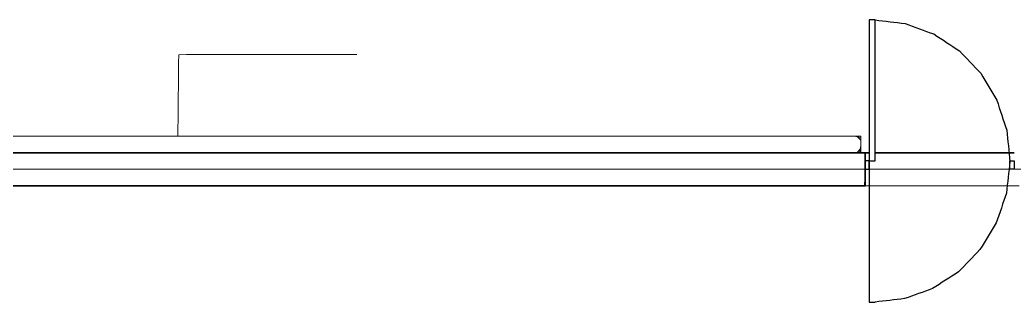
# Model space of a CAD drawing. Header units: metres. Extents: x -15 to 373, y -62 to 319.
# Drawn here: x 94.2 to 154.2, y 127.5 to 144.5 of the extents above; entities that cross this region are included whole.
import ezdxf

# ---------------------------------------------------------------- set-up
doc = ezdxf.new("R2010")
doc.units = ezdxf.units.M
for name, color, linetype in [('A-ANNO', 7, 'Continuous'), ('A-DOOR', 7, 'Continuous'), ('A-MAT', 7, 'Continuous'), ('A-SLAB', 7, 'Continuous'), ('A-WALL', 7, 'Continuous')]:
    doc.layers.add(name, color=color, linetype=linetype)

msp = doc.modelspace()

# ---------------------------------------------------------------- linework, layer by layer
at = {"layer": 'A-ANNO', "linetype": 'Continuous', "lineweight": 18, "true_color": 0x000000}
msp.add_line((49.88, 135.461), (238.807, 135.461), dxfattribs=at)
msp.add_lwpolyline([(114.549, 142.372), (114.059, 142.372), (113.57, 142.372), (113.08, 142.372), (112.591, 142.372), (112.101, 142.372), (111.612, 142.372), (111.122, 142.372), (110.633, 142.372), (110.143, 142.372), (109.654, 142.372), (109.164, 142.372), (108.675, 142.372), (108.185, 142.372), (107.696, 142.372), (107.206, 142.372), (106.717, 142.372), (106.227, 142.372), (105.738, 142.372), (105.248, 142.372), (104.759, 142.372), (104.269, 142.372), (103.795, 142.356), (103.79, 141.866), (103.785, 141.377), (103.78, 140.887), (103.775, 140.398), (103.77, 139.908), (103.766, 139.419), (103.761, 138.929), (103.756, 138.44), (103.751, 137.95), (103.746, 137.461)], dxfattribs=at)
at = {"layer": 'A-DOOR', "linetype": 'Continuous', "lineweight": 25, "true_color": 0x000000}
for points in [[(145.492, 144.461), (145.492, 143.961), (145.492, 143.461), (145.492, 142.961), (145.492, 142.461), (145.492, 141.961), (145.492, 141.461), (145.492, 140.961), (145.492, 140.461), (145.492, 139.961), (145.492, 139.461), (145.492, 138.961), (145.492, 138.461), (145.492, 137.961), (145.492, 137.461), (145.492, 136.961), (145.492, 136.461), (145.492, 135.961)], [(145.842, 144.461), (145.798, 144.461), (145.754, 144.461), (145.71, 144.461), (145.667, 144.461), (145.623, 144.461), (145.579, 144.461), (145.535, 144.461), (145.492, 144.461)], [(145.842, 135.961), (145.842, 136.461), (145.842, 136.961), (145.842, 137.461), (145.842, 137.961), (145.842, 138.461), (145.842, 138.961), (145.842, 139.461), (145.842, 139.961), (145.842, 140.461), (145.842, 140.961), (145.842, 141.461), (145.842, 141.961), (145.842, 142.461), (145.842, 142.961), (145.842, 143.461), (145.842, 143.961), (145.842, 144.461)], [(145.842, 144.461), (146.069, 144.434), (146.296, 144.407), (146.524, 144.38), (146.751, 144.353), (146.978, 144.327), (147.206, 144.3), (147.433, 144.273), (147.66, 144.246)], [(147.66, 144.246), (147.876, 144.167), (148.092, 144.088), (148.308, 144.009), (148.524, 143.93), (148.74, 143.851), (148.955, 143.772), (149.171, 143.693), (149.387, 143.614)], [(149.387, 143.614), (149.581, 143.487), (149.774, 143.36), (149.968, 143.232), (150.161, 143.105), (150.355, 142.978), (150.548, 142.851), (150.742, 142.723), (150.935, 142.596)], [(150.935, 142.596), (151.097, 142.427), (151.258, 142.258), (151.419, 142.089), (151.581, 141.92), (151.742, 141.751), (151.904, 141.581), (152.065, 141.412), (152.227, 141.243)], [(152.227, 141.243), (152.348, 141.041), (152.469, 140.838), (152.59, 140.636), (152.711, 140.434), (152.832, 140.231), (152.953, 140.029), (153.075, 139.827), (153.196, 139.624)], [(153.196, 139.624), (153.271, 139.399), (153.345, 139.173), (153.42, 138.948), (153.495, 138.722), (153.57, 138.497), (153.645, 138.271), (153.719, 138.046), (153.794, 137.82)], [(153.794, 137.82), (153.819, 137.583), (153.844, 137.346), (153.868, 137.109), (153.893, 136.871), (153.918, 136.634), (153.942, 136.397), (153.967, 136.16), (153.992, 135.923)], [(145.492, 135.961), (145.46, 135.961), (145.429, 135.961), (145.398, 135.961), (145.367, 135.961), (145.335, 135.961), (145.304, 135.961), (145.273, 135.961), (145.242, 135.961)], [(145.492, 135.961), (145.535, 135.961), (145.579, 135.961), (145.623, 135.961), (145.667, 135.961), (145.71, 135.961), (145.754, 135.961), (145.798, 135.961), (145.842, 135.961)], [(145.492, 135.461), (145.492, 135.523), (145.492, 135.586), (145.492, 135.648), (145.492, 135.711), (145.492, 135.773), (145.492, 135.836), (145.492, 135.898), (145.492, 135.961)], [(145.492, 135.961), (145.492, 135.461), (145.492, 134.961), (145.492, 134.461), (145.492, 133.961), (145.492, 133.461), (145.492, 132.961), (145.492, 132.461), (145.492, 131.961), (145.492, 131.461), (145.492, 130.961), (145.492, 130.461), (145.492, 129.961), (145.492, 129.461), (145.492, 128.961), (145.492, 128.461), (145.492, 127.961), (145.492, 127.461)], [(153.992, 135.923), (153.965, 135.686), (153.938, 135.449), (153.911, 135.212), (153.885, 134.975), (153.858, 134.738), (153.831, 134.501), (153.805, 134.264), (153.778, 134.027)], [(153.992, 135.961), (154.023, 135.961), (154.054, 135.961), (154.085, 135.961), (154.117, 135.961), (154.148, 135.961), (154.179, 135.961), (154.21, 135.961), (154.242, 135.961)], [(153.992, 135.461), (153.992, 135.523), (153.992, 135.586), (153.992, 135.648), (153.992, 135.711), (153.992, 135.773), (153.992, 135.836), (153.992, 135.898), (153.992, 135.961)], [(154.242, 135.961), (154.242, 135.898), (154.242, 135.836), (154.242, 135.773), (154.242, 135.711), (154.242, 135.648), (154.242, 135.586), (154.242, 135.523), (154.242, 135.461)], [(145.242, 135.461), (145.273, 135.461), (145.304, 135.461), (145.335, 135.461), (145.367, 135.461), (145.398, 135.461), (145.429, 135.461), (145.46, 135.461), (145.492, 135.461)], [(154.242, 135.461), (154.21, 135.461), (154.179, 135.461), (154.148, 135.461), (154.117, 135.461), (154.085, 135.461), (154.054, 135.461), (154.023, 135.461), (153.992, 135.461)], [(153.778, 134.027), (153.701, 133.802), (153.624, 133.577), (153.548, 133.352), (153.471, 133.128), (153.394, 132.903), (153.317, 132.678), (153.241, 132.453), (153.164, 132.229)], [(153.164, 132.229), (153.041, 132.027), (152.918, 131.826), (152.795, 131.625), (152.672, 131.424), (152.549, 131.222), (152.427, 131.021), (152.304, 130.82), (152.181, 130.619)], [(152.181, 130.619), (152.018, 130.451), (151.855, 130.283), (151.692, 130.116), (151.529, 129.948), (151.367, 129.781), (151.204, 129.613), (151.041, 129.445), (150.878, 129.278)], [(150.878, 129.278), (150.683, 129.152), (150.489, 129.027), (150.294, 128.902), (150.1, 128.776), (149.905, 128.651), (149.71, 128.525), (149.516, 128.4), (149.321, 128.274)], [(149.321, 128.274), (149.109, 128.198), (148.897, 128.122), (148.685, 128.046), (148.473, 127.97), (148.261, 127.894), (148.049, 127.818), (147.837, 127.743), (147.625, 127.667)], [(145.492, 127.461), (145.535, 127.461), (145.579, 127.461), (145.623, 127.461), (145.667, 127.461), (145.71, 127.461), (145.754, 127.461), (145.798, 127.461), (145.842, 127.461)], [(147.625, 127.667), (147.402, 127.641), (147.179, 127.615), (146.956, 127.589), (146.733, 127.564), (146.51, 127.538), (146.287, 127.512), (146.064, 127.486), (145.842, 127.461)]]:
    msp.add_lwpolyline(points, dxfattribs=at)
at = {"layer": 'A-MAT', "linetype": 'Continuous', "lineweight": 18, "true_color": 0x000000}
for points in [[(93.784, 136.461), (94.283, 136.461), (94.783, 136.461), (95.282, 136.461), (95.782, 136.461), (96.282, 136.461), (96.781, 136.461), (97.281, 136.461), (97.78, 136.461), (98.28, 136.461), (98.78, 136.461), (99.279, 136.461), (99.779, 136.461), (100.278, 136.461), (100.778, 136.461), (101.278, 136.461), (101.777, 136.461), (102.277, 136.461), (102.776, 136.461), (103.276, 136.461), (103.776, 136.461), (104.275, 136.461), (104.775, 136.461), (105.274, 136.461), (105.774, 136.461), (106.274, 136.461), (106.773, 136.461), (107.273, 136.461), (107.772, 136.461), (108.272, 136.461), (108.772, 136.461), (109.271, 136.461), (109.771, 136.461), (110.27, 136.461), (110.77, 136.461), (111.27, 136.461), (111.769, 136.461), (112.269, 136.461), (112.768, 136.461), (113.268, 136.461), (113.768, 136.461), (114.267, 136.461), (114.767, 136.461), (115.266, 136.461), (115.766, 136.461), (116.266, 136.461), (116.765, 136.461), (117.265, 136.461), (117.764, 136.461), (118.264, 136.461), (118.764, 136.461), (119.263, 136.461), (119.763, 136.461), (120.262, 136.461), (120.762, 136.461), (121.261, 136.461), (121.761, 136.461), (122.261, 136.461), (122.76, 136.461), (123.26, 136.461), (123.759, 136.461), (124.259, 136.461), (124.759, 136.461), (125.258, 136.461), (125.758, 136.461), (126.257, 136.461), (126.757, 136.461), (127.257, 136.461), (127.756, 136.461), (128.256, 136.461), (128.755, 136.461), (129.255, 136.461), (129.755, 136.461), (130.254, 136.461), (130.754, 136.461), (131.253, 136.461), (131.753, 136.461), (132.253, 136.461), (132.752, 136.461), (133.252, 136.461), (133.751, 136.461), (134.251, 136.461), (134.751, 136.461), (135.25, 136.461), (135.75, 136.461), (136.249, 136.461), (136.749, 136.461), (137.249, 136.461), (137.748, 136.461), (138.248, 136.461), (138.747, 136.461), (139.247, 136.461), (139.747, 136.461), (140.246, 136.461), (140.746, 136.461), (141.245, 136.461), (141.745, 136.461), (142.245, 136.461), (142.744, 136.461), (143.244, 136.461), (143.743, 136.461), (144.243, 136.461), (144.743, 136.461), (144.992, 136.711), (144.992, 137.211), (144.742, 137.461), (144.242, 137.461), (143.743, 137.461), (143.243, 137.461), (142.743, 137.461), (142.244, 137.461), (141.744, 137.461), (141.245, 137.461), (140.745, 137.461), (140.245, 137.461), (139.746, 137.461), (139.246, 137.461), (138.747, 137.461), (138.247, 137.461), (137.747, 137.461), (137.248, 137.461), (136.748, 137.461), (136.249, 137.461), (135.749, 137.461), (135.249, 137.461), (134.75, 137.461), (134.25, 137.461), (133.751, 137.461), (133.251, 137.461), (132.751, 137.461), (132.252, 137.461), (131.752, 137.461), (131.253, 137.461), (130.753, 137.461), (130.253, 137.461), (129.754, 137.461), (129.254, 137.461), (128.755, 137.461), (128.255, 137.461), (127.755, 137.461), (127.256, 137.461), (126.756, 137.461), (126.257, 137.461), (125.757, 137.461), (125.257, 137.461), (124.758, 137.461), (124.258, 137.461), (123.759, 137.461), (123.259, 137.461), (122.759, 137.461), (122.26, 137.461), (121.76, 137.461), (121.261, 137.461), (120.761, 137.461), (120.261, 137.461), (119.762, 137.461), (119.262, 137.461), (118.763, 137.461), (118.263, 137.461), (117.764, 137.461), (117.264, 137.461), (116.764, 137.461), (116.265, 137.461), (115.765, 137.461), (115.266, 137.461), (114.766, 137.461), (114.266, 137.461), (113.767, 137.461), (113.267, 137.461), (112.768, 137.461), (112.268, 137.461), (111.768, 137.461), (111.269, 137.461), (110.769, 137.461), (110.27, 137.461), (109.77, 137.461), (109.27, 137.461), (108.771, 137.461), (108.271, 137.461), (107.772, 137.461), (107.272, 137.461), (106.772, 137.461), (106.273, 137.461), (105.773, 137.461), (105.274, 137.461), (104.774, 137.461), (104.274, 137.461), (103.775, 137.461), (103.275, 137.461), (102.776, 137.461), (102.276, 137.461), (101.776, 137.461), (101.277, 137.461), (100.777, 137.461), (100.278, 137.461), (99.778, 137.461), (99.278, 137.461), (98.779, 137.461), (98.279, 137.461), (97.78, 137.461), (97.28, 137.461), (96.78, 137.461), (96.281, 137.461), (95.781, 137.461), (95.282, 137.461), (94.782, 137.461), (94.282, 137.461), (93.783, 137.461)], [(94.116, 137.461), (94.616, 137.461), (95.115, 137.461), (95.615, 137.461), (96.115, 137.461), (96.614, 137.461), (97.114, 137.461), (97.613, 137.461), (98.113, 137.461), (98.613, 137.461), (99.112, 137.461), (99.612, 137.461), (100.111, 137.461), (100.611, 137.461), (101.111, 137.461), (101.61, 137.461), (102.11, 137.461), (102.609, 137.461), (103.109, 137.461), (103.609, 137.461), (104.108, 137.461), (104.608, 137.461), (105.107, 137.461), (105.607, 137.461), (106.106, 137.461), (106.606, 137.461), (107.106, 137.461), (107.605, 137.461), (108.105, 137.461), (108.604, 137.461), (109.104, 137.461), (109.604, 137.461), (110.103, 137.461), (110.603, 137.461), (111.102, 137.461), (111.602, 137.461), (112.102, 137.461), (112.601, 137.461), (113.101, 137.461), (113.6, 137.461), (114.1, 137.461), (114.6, 137.461), (115.099, 137.461), (115.599, 137.461), (116.098, 137.461), (116.598, 137.461), (117.098, 137.461), (117.597, 137.461), (118.097, 137.461), (118.596, 137.461), (119.096, 137.461), (119.596, 137.461), (120.095, 137.461), (120.595, 137.461), (121.094, 137.461), (121.594, 137.461), (122.094, 137.461), (122.593, 137.461), (123.093, 137.461), (123.592, 137.461), (124.092, 137.461), (124.592, 137.461), (125.091, 137.461), (125.591, 137.461), (126.09, 137.461), (126.59, 137.461), (127.09, 137.461), (127.589, 137.461), (128.089, 137.461), (128.588, 137.461), (129.088, 137.461), (129.588, 137.461), (130.087, 137.461), (130.587, 137.461), (131.086, 137.461), (131.586, 137.461), (132.086, 137.461), (132.585, 137.461), (133.085, 137.461), (133.584, 137.461), (134.084, 137.461), (134.584, 137.461), (135.083, 137.461), (135.583, 137.461), (136.082, 137.461), (136.582, 137.461), (137.082, 137.461), (137.581, 137.461), (138.081, 137.461), (138.58, 137.461), (139.08, 137.461), (139.58, 137.461), (140.079, 137.461), (140.579, 137.461), (141.078, 137.461), (141.578, 137.461), (142.078, 137.461), (142.577, 137.461), (143.077, 137.461), (143.576, 137.461), (144.076, 137.461), (144.576, 137.461), (144.992, 137.377), (144.992, 136.878), (144.909, 136.461), (144.409, 136.461), (143.91, 136.461), (143.41, 136.461), (142.91, 136.461), (142.411, 136.461), (141.911, 136.461), (141.412, 136.461), (140.912, 136.461), (140.412, 136.461), (139.913, 136.461), (139.413, 136.461), (138.914, 136.461), (138.414, 136.461), (137.914, 136.461), (137.415, 136.461), (136.915, 136.461), (136.416, 136.461), (135.916, 136.461), (135.416, 136.461), (134.917, 136.461), (134.417, 136.461), (133.918, 136.461), (133.418, 136.461), (132.919, 136.461), (132.419, 136.461), (131.919, 136.461), (131.42, 136.461), (130.92, 136.461), (130.421, 136.461), (129.921, 136.461), (129.421, 136.461), (128.922, 136.461), (128.422, 136.461), (127.923, 136.461), (127.423, 136.461), (126.923, 136.461), (126.424, 136.461), (125.924, 136.461), (125.425, 136.461), (124.925, 136.461), (124.425, 136.461), (123.926, 136.461), (123.426, 136.461), (122.927, 136.461), (122.427, 136.461), (121.927, 136.461), (121.428, 136.461), (120.928, 136.461), (120.429, 136.461), (119.929, 136.461), (119.429, 136.461), (118.93, 136.461), (118.43, 136.461), (117.931, 136.461), (117.431, 136.461), (116.931, 136.461), (116.432, 136.461), (115.932, 136.461), (115.433, 136.461), (114.933, 136.461), (114.433, 136.461), (113.934, 136.461), (113.434, 136.461), (112.935, 136.461), (112.435, 136.461), (111.935, 136.461), (111.436, 136.461), (110.936, 136.461), (110.437, 136.461), (109.937, 136.461), (109.437, 136.461), (108.938, 136.461), (108.438, 136.461), (107.939, 136.461), (107.439, 136.461), (106.939, 136.461), (106.44, 136.461), (105.94, 136.461), (105.441, 136.461), (104.941, 136.461), (104.441, 136.461), (103.942, 136.461), (103.442, 136.461), (102.943, 136.461), (102.443, 136.461), (101.943, 136.461), (101.444, 136.461), (100.944, 136.461), (100.445, 136.461), (99.945, 136.461), (99.445, 136.461), (98.946, 136.461), (98.446, 136.461), (97.947, 136.461), (97.447, 136.461), (96.947, 136.461), (96.448, 136.461), (95.948, 136.461), (95.449, 136.461), (94.949, 136.461), (94.449, 136.461), (93.95, 136.461)], [(144.992, 137.461), (144.494, 137.461), (143.996, 137.461), (143.497, 137.461), (142.999, 137.461), (142.501, 137.461), (142.003, 137.461), (141.505, 137.461), (141.007, 137.461), (140.509, 137.461), (140.011, 137.461), (139.513, 137.461), (139.015, 137.461), (138.517, 137.461), (138.019, 137.461), (137.521, 137.461), (137.023, 137.461), (136.525, 137.461), (136.027, 137.461), (135.529, 137.461), (135.031, 137.461), (134.533, 137.461), (134.035, 137.461), (133.537, 137.461), (133.039, 137.461), (132.541, 137.461), (132.043, 137.461), (131.545, 137.461), (131.047, 137.461), (130.549, 137.461), (130.051, 137.461), (129.553, 137.461), (129.055, 137.461), (128.557, 137.461), (128.059, 137.461), (127.56, 137.461), (127.062, 137.461), (126.564, 137.461), (126.066, 137.461), (125.568, 137.461), (125.07, 137.461), (124.572, 137.461), (124.074, 137.461), (123.576, 137.461), (123.078, 137.461), (122.58, 137.461), (122.082, 137.461), (121.584, 137.461), (121.086, 137.461), (120.588, 137.461), (120.09, 137.461), (119.592, 137.461), (119.094, 137.461), (118.596, 137.461), (118.098, 137.461), (117.6, 137.461), (117.102, 137.461), (116.604, 137.461), (116.106, 137.461), (115.608, 137.461), (115.11, 137.461), (114.612, 137.461), (114.114, 137.461), (113.616, 137.461), (113.118, 137.461), (112.62, 137.461), (112.122, 137.461), (111.623, 137.461), (111.125, 137.461), (110.627, 137.461), (110.129, 137.461), (109.631, 137.461), (109.133, 137.461), (108.635, 137.461), (108.137, 137.461), (107.639, 137.461), (107.141, 137.461), (106.643, 137.461), (106.145, 137.461), (105.647, 137.461), (105.149, 137.461), (104.651, 137.461), (104.153, 137.461), (103.655, 137.461), (103.157, 137.461), (102.659, 137.461), (102.161, 137.461), (101.663, 137.461), (101.165, 137.461), (100.667, 137.461), (100.169, 137.461), (99.671, 137.461), (99.173, 137.461), (98.675, 137.461), (98.177, 137.461), (97.679, 137.461), (97.181, 137.461), (96.683, 137.461), (96.184, 137.461), (95.686, 137.461), (95.188, 137.461), (94.69, 137.461), (94.192, 137.461)], [(144.992, 137.461), (144.992, 137.336), (144.992, 137.211), (144.992, 137.086), (144.992, 136.961), (144.992, 136.836), (144.992, 136.711), (144.992, 136.586), (144.992, 136.461)], [(94.192, 136.461), (94.69, 136.461), (95.188, 136.461), (95.686, 136.461), (96.184, 136.461), (96.683, 136.461), (97.181, 136.461), (97.679, 136.461), (98.177, 136.461), (98.675, 136.461), (99.173, 136.461), (99.671, 136.461), (100.169, 136.461), (100.667, 136.461), (101.165, 136.461), (101.663, 136.461), (102.161, 136.461), (102.659, 136.461), (103.157, 136.461), (103.655, 136.461), (104.153, 136.461), (104.651, 136.461), (105.149, 136.461), (105.647, 136.461), (106.145, 136.461), (106.643, 136.461), (107.141, 136.461), (107.639, 136.461), (108.137, 136.461), (108.635, 136.461), (109.133, 136.461), (109.631, 136.461), (110.129, 136.461), (110.627, 136.461), (111.125, 136.461), (111.623, 136.461), (112.122, 136.461), (112.62, 136.461), (113.118, 136.461), (113.616, 136.461), (114.114, 136.461), (114.612, 136.461), (115.11, 136.461), (115.608, 136.461), (116.106, 136.461), (116.604, 136.461), (117.102, 136.461), (117.6, 136.461), (118.098, 136.461), (118.596, 136.461), (119.094, 136.461), (119.592, 136.461), (120.09, 136.461), (120.588, 136.461), (121.086, 136.461), (121.584, 136.461), (122.082, 136.461), (122.58, 136.461), (123.078, 136.461), (123.576, 136.461), (124.074, 136.461), (124.572, 136.461), (125.07, 136.461), (125.568, 136.461), (126.066, 136.461), (126.564, 136.461), (127.062, 136.461), (127.56, 136.461), (128.059, 136.461), (128.557, 136.461), (129.055, 136.461), (129.553, 136.461), (130.051, 136.461), (130.549, 136.461), (131.047, 136.461), (131.545, 136.461), (132.043, 136.461), (132.541, 136.461), (133.039, 136.461), (133.537, 136.461), (134.035, 136.461), (134.533, 136.461), (135.031, 136.461), (135.529, 136.461), (136.027, 136.461), (136.525, 136.461), (137.023, 136.461), (137.521, 136.461), (138.019, 136.461), (138.517, 136.461), (139.015, 136.461), (139.513, 136.461), (140.011, 136.461), (140.509, 136.461), (141.007, 136.461), (141.505, 136.461), (142.003, 136.461), (142.501, 136.461), (142.999, 136.461), (143.497, 136.461), (143.996, 136.461), (144.494, 136.461), (144.992, 136.461)], [(145.242, 136.46), (145.273, 136.46), (145.304, 136.46), (145.335, 136.46), (145.367, 136.46), (145.398, 136.46), (145.429, 136.46), (145.46, 136.46), (145.492, 136.46)], [(145.842, 136.46), (146.336, 136.46), (146.83, 136.46), (147.324, 136.46), (147.818, 136.46), (148.312, 136.46), (148.806, 136.46), (149.3, 136.46), (149.795, 136.46), (150.289, 136.46), (150.783, 136.46), (151.277, 136.46), (151.771, 136.46), (152.265, 136.46), (152.759, 136.46), (153.253, 136.46), (153.747, 136.46), (154.242, 136.46)], [(94.111, 134.461), (94.611, 134.461), (95.11, 134.461), (95.61, 134.461), (96.109, 134.461), (96.609, 134.461), (97.108, 134.461), (97.607, 134.461), (98.107, 134.461), (98.606, 134.461), (99.106, 134.461), (99.605, 134.461), (100.105, 134.461), (100.604, 134.461), (101.104, 134.461), (101.603, 134.461), (102.103, 134.461), (102.602, 134.461), (103.102, 134.461), (103.601, 134.461), (104.101, 134.461), (104.6, 134.461), (105.1, 134.461), (105.599, 134.461), (106.099, 134.461), (106.598, 134.461), (107.098, 134.461), (107.597, 134.461), (108.096, 134.461), (108.596, 134.461), (109.095, 134.461), (109.595, 134.461), (110.094, 134.461), (110.594, 134.461), (111.093, 134.461), (111.593, 134.461), (112.092, 134.461), (112.592, 134.461), (113.091, 134.461), (113.591, 134.461), (114.09, 134.461), (114.59, 134.461), (115.089, 134.461), (115.589, 134.461), (116.088, 134.461), (116.588, 134.461), (117.087, 134.461), (117.587, 134.461), (118.086, 134.461), (118.586, 134.461), (119.085, 134.461), (119.584, 134.461), (120.084, 134.461), (120.583, 134.461), (121.083, 134.461), (121.582, 134.461), (122.082, 134.461), (122.581, 134.461), (123.081, 134.461), (123.58, 134.461), (124.08, 134.461), (124.579, 134.461), (125.079, 134.461), (125.578, 134.461), (126.078, 134.461), (126.577, 134.461), (127.077, 134.461), (127.576, 134.461), (128.076, 134.461), (128.575, 134.461), (129.075, 134.461), (129.574, 134.461), (130.074, 134.461), (130.573, 134.461), (131.072, 134.461), (131.572, 134.461), (132.071, 134.461), (132.571, 134.461), (133.07, 134.461), (133.57, 134.461), (134.069, 134.461), (134.569, 134.461), (135.068, 134.461), (135.568, 134.461), (136.067, 134.461), (136.567, 134.461), (137.066, 134.461), (137.566, 134.461), (138.065, 134.461), (138.565, 134.461), (139.064, 134.461), (139.564, 134.461), (140.063, 134.461), (140.563, 134.461), (141.062, 134.461), (141.561, 134.461), (142.061, 134.461), (142.56, 134.461), (143.06, 134.461), (143.559, 134.461), (144.059, 134.461), (144.558, 134.461), (145.058, 134.461), (145.557, 134.461), (146.057, 134.461), (146.556, 134.461), (147.056, 134.461), (147.555, 134.461), (148.055, 134.461), (148.554, 134.461), (149.054, 134.461), (149.553, 134.461), (150.053, 134.461), (150.552, 134.461), (151.052, 134.461), (151.551, 134.461), (152.051, 134.461), (152.55, 134.461), (153.049, 134.461), (153.549, 134.461), (154.048, 134.461), (154.548, 134.461)]]:
    msp.add_lwpolyline(points, dxfattribs=at)
at = {"layer": 'A-SLAB', "linetype": 'Continuous', "lineweight": 35, "true_color": 0x000000}
for points in [[(145.492, 136.46), (145.46, 136.46), (145.429, 136.46), (145.398, 136.46), (145.367, 136.46), (145.335, 136.46), (145.304, 136.46), (145.273, 136.46), (145.242, 136.46)], [(154.242, 136.46), (153.747, 136.46), (153.253, 136.46), (152.759, 136.46), (152.265, 136.46), (151.771, 136.46), (151.277, 136.46), (150.783, 136.46), (150.289, 136.46), (149.795, 136.46), (149.3, 136.46), (148.806, 136.46), (148.312, 136.46), (147.818, 136.46), (147.324, 136.46), (146.83, 136.46), (146.336, 136.46), (145.842, 136.46)]]:
    msp.add_lwpolyline(points, dxfattribs=at)
at = {"layer": 'A-WALL', "linetype": 'Continuous', "lineweight": 35, "true_color": 0x000000}
for points in [[(93.788, 136.461), (94.288, 136.461), (94.788, 136.461), (95.287, 136.461), (95.787, 136.461), (96.287, 136.461), (96.786, 136.461), (97.286, 136.461), (97.785, 136.461), (98.285, 136.461), (98.785, 136.461), (99.284, 136.461), (99.784, 136.461), (100.284, 136.461), (100.783, 136.461), (101.283, 136.461), (101.783, 136.461), (102.282, 136.461), (102.782, 136.461), (103.281, 136.461), (103.781, 136.461), (104.281, 136.461), (104.78, 136.461), (105.28, 136.461), (105.78, 136.461), (106.279, 136.461), (106.779, 136.461), (107.279, 136.461), (107.778, 136.461), (108.278, 136.461), (108.777, 136.461), (109.277, 136.461), (109.777, 136.461), (110.276, 136.461), (110.776, 136.461), (111.276, 136.461), (111.775, 136.461), (112.275, 136.461), (112.775, 136.461), (113.274, 136.461), (113.774, 136.461), (114.273, 136.461), (114.773, 136.461), (115.273, 136.461), (115.772, 136.461), (116.272, 136.461), (116.772, 136.461), (117.271, 136.461), (117.771, 136.461), (118.27, 136.461), (118.77, 136.461), (119.27, 136.461), (119.769, 136.461), (120.269, 136.461), (120.769, 136.461), (121.268, 136.461), (121.768, 136.461), (122.268, 136.461), (122.767, 136.461), (123.267, 136.461), (123.766, 136.461), (124.266, 136.461), (124.766, 136.461), (125.265, 136.461), (125.765, 136.461), (126.265, 136.461), (126.764, 136.461), (127.264, 136.461), (127.764, 136.461), (128.263, 136.461), (128.763, 136.461), (129.262, 136.461), (129.762, 136.461), (130.262, 136.461), (130.761, 136.461), (131.261, 136.461), (131.761, 136.461), (132.26, 136.461), (132.76, 136.461), (133.26, 136.461), (133.759, 136.461), (134.259, 136.461), (134.758, 136.461), (135.258, 136.461), (135.758, 136.461), (136.257, 136.461), (136.757, 136.461), (137.257, 136.461), (137.756, 136.461), (138.256, 136.461), (138.756, 136.461), (139.255, 136.461), (139.755, 136.461), (140.254, 136.461), (140.754, 136.461), (141.254, 136.461), (141.753, 136.461), (142.253, 136.461), (142.753, 136.461), (143.252, 136.461), (143.752, 136.461), (144.251, 136.461), (144.751, 136.461), (145.242, 136.452), (145.242, 135.953), (145.242, 135.453), (145.242, 134.953), (145.235, 134.461), (144.735, 134.461), (144.235, 134.461), (143.736, 134.461), (143.236, 134.461), (142.737, 134.461), (142.237, 134.461), (141.737, 134.461), (141.238, 134.461), (140.738, 134.461), (140.238, 134.461), (139.739, 134.461), (139.239, 134.461), (138.739, 134.461), (138.24, 134.461), (137.74, 134.461), (137.241, 134.461), (136.741, 134.461), (136.241, 134.461), (135.742, 134.461), (135.242, 134.461), (134.742, 134.461), (134.243, 134.461), (133.743, 134.461), (133.243, 134.461), (132.744, 134.461), (132.244, 134.461), (131.745, 134.461), (131.245, 134.461), (130.745, 134.461), (130.246, 134.461), (129.746, 134.461), (129.246, 134.461), (128.747, 134.461), (128.247, 134.461), (127.747, 134.461), (127.248, 134.461), (126.748, 134.461), (126.249, 134.461), (125.749, 134.461), (125.249, 134.461), (124.75, 134.461), (124.25, 134.461), (123.75, 134.461), (123.251, 134.461), (122.751, 134.461), (122.251, 134.461), (121.752, 134.461), (121.252, 134.461), (120.753, 134.461), (120.253, 134.461), (119.753, 134.461), (119.254, 134.461), (118.754, 134.461), (118.254, 134.461), (117.755, 134.461), (117.255, 134.461), (116.756, 134.461), (116.256, 134.461), (115.756, 134.461), (115.257, 134.461), (114.757, 134.461), (114.257, 134.461), (113.758, 134.461), (113.258, 134.461), (112.758, 134.461), (112.259, 134.461), (111.759, 134.461), (111.26, 134.461), (110.76, 134.461), (110.26, 134.461), (109.761, 134.461), (109.261, 134.461), (108.761, 134.461), (108.262, 134.461), (107.762, 134.461), (107.262, 134.461), (106.763, 134.461), (106.263, 134.461), (105.764, 134.461), (105.264, 134.461), (104.764, 134.461), (104.265, 134.461), (103.765, 134.461), (103.265, 134.461), (102.766, 134.461), (102.266, 134.461), (101.766, 134.461), (101.267, 134.461), (100.767, 134.461), (100.268, 134.461), (99.768, 134.461), (99.268, 134.461), (98.769, 134.461), (98.269, 134.461), (97.769, 134.461), (97.27, 134.461), (96.77, 134.461), (96.27, 134.461), (95.771, 134.461), (95.271, 134.461), (94.772, 134.461), (94.272, 134.461), (93.772, 134.461)], [(93.778, 136.461), (94.278, 136.461), (94.777, 136.461), (95.277, 136.461), (95.777, 136.461), (96.276, 136.461), (96.776, 136.461), (97.276, 136.461), (97.775, 136.461), (98.275, 136.461), (98.774, 136.461), (99.274, 136.461), (99.774, 136.461), (100.273, 136.461), (100.773, 136.461), (101.273, 136.461), (101.772, 136.461), (102.272, 136.461), (102.772, 136.461), (103.271, 136.461), (103.771, 136.461), (104.27, 136.461), (104.77, 136.461), (105.27, 136.461), (105.769, 136.461), (106.269, 136.461), (106.769, 136.461), (107.268, 136.461), (107.768, 136.461), (108.268, 136.461), (108.767, 136.461), (109.267, 136.461), (109.766, 136.461), (110.266, 136.461), (110.766, 136.461), (111.265, 136.461), (111.765, 136.461), (112.265, 136.461), (112.764, 136.461), (113.264, 136.461), (113.764, 136.461), (114.263, 136.461), (114.763, 136.461), (115.262, 136.461), (115.762, 136.461), (116.262, 136.461), (116.761, 136.461), (117.261, 136.461), (117.761, 136.461), (118.26, 136.461), (118.76, 136.461), (119.26, 136.461), (119.759, 136.461), (120.259, 136.461), (120.758, 136.461), (121.258, 136.461), (121.758, 136.461), (122.257, 136.461), (122.757, 136.461), (123.257, 136.461), (123.756, 136.461), (124.256, 136.461), (124.756, 136.461), (125.255, 136.461), (125.755, 136.461), (126.254, 136.461), (126.754, 136.461), (127.254, 136.461), (127.753, 136.461), (128.253, 136.461), (128.753, 136.461), (129.252, 136.461), (129.752, 136.461), (130.251, 136.461), (130.751, 136.461), (131.251, 136.461), (131.75, 136.461), (132.25, 136.461), (132.75, 136.461), (133.249, 136.461), (133.749, 136.461), (134.249, 136.461), (134.748, 136.461), (135.248, 136.461), (135.747, 136.461), (136.247, 136.461), (136.747, 136.461), (137.246, 136.461), (137.746, 136.461), (138.246, 136.461), (138.745, 136.461), (139.245, 136.461), (139.745, 136.461), (140.244, 136.461), (140.744, 136.461), (141.243, 136.461), (141.743, 136.461), (142.243, 136.461), (142.742, 136.461), (143.242, 136.461), (143.742, 136.461), (144.241, 136.461), (144.741, 136.461), (145.241, 136.461), (145.242, 135.963), (145.242, 135.463), (145.242, 134.964), (145.242, 134.464), (144.745, 134.461), (144.246, 134.461), (143.746, 134.461), (143.246, 134.461), (142.747, 134.461), (142.247, 134.461), (141.747, 134.461), (141.248, 134.461), (140.748, 134.461), (140.249, 134.461), (139.749, 134.461), (139.249, 134.461), (138.75, 134.461), (138.25, 134.461), (137.75, 134.461), (137.251, 134.461), (136.751, 134.461), (136.251, 134.461), (135.752, 134.461), (135.252, 134.461), (134.753, 134.461), (134.253, 134.461), (133.753, 134.461), (133.254, 134.461), (132.754, 134.461), (132.254, 134.461), (131.755, 134.461), (131.255, 134.461), (130.756, 134.461), (130.256, 134.461), (129.756, 134.461), (129.257, 134.461), (128.757, 134.461), (128.257, 134.461), (127.758, 134.461), (127.258, 134.461), (126.758, 134.461), (126.259, 134.461), (125.759, 134.461), (125.26, 134.461), (124.76, 134.461), (124.26, 134.461), (123.761, 134.461), (123.261, 134.461), (122.761, 134.461), (122.262, 134.461), (121.762, 134.461), (121.262, 134.461), (120.763, 134.461), (120.263, 134.461), (119.764, 134.461), (119.264, 134.461), (118.764, 134.461), (118.265, 134.461), (117.765, 134.461), (117.265, 134.461), (116.766, 134.461), (116.266, 134.461), (115.766, 134.461), (115.267, 134.461), (114.767, 134.461), (114.268, 134.461), (113.768, 134.461), (113.268, 134.461), (112.769, 134.461), (112.269, 134.461), (111.769, 134.461), (111.27, 134.461), (110.77, 134.461), (110.27, 134.461), (109.771, 134.461), (109.271, 134.461), (108.772, 134.461), (108.272, 134.461), (107.772, 134.461), (107.273, 134.461), (106.773, 134.461), (106.273, 134.461), (105.774, 134.461), (105.274, 134.461), (104.775, 134.461), (104.275, 134.461), (103.775, 134.461), (103.276, 134.461), (102.776, 134.461), (102.276, 134.461), (101.777, 134.461), (101.277, 134.461), (100.777, 134.461), (100.278, 134.461), (99.778, 134.461), (99.279, 134.461), (98.779, 134.461), (98.279, 134.461), (97.78, 134.461), (97.28, 134.461), (96.78, 134.461), (96.281, 134.461), (95.781, 134.461), (95.281, 134.461), (94.782, 134.461), (94.282, 134.461), (93.783, 134.461)], [(145.242, 136.461), (144.742, 136.461), (144.242, 136.461), (143.743, 136.461), (143.243, 136.461), (142.744, 136.461), (142.244, 136.461), (141.745, 136.461), (141.245, 136.461), (140.745, 136.461), (140.246, 136.461), (139.746, 136.461), (139.247, 136.461), (138.747, 136.461), (138.247, 136.461), (137.748, 136.461), (137.248, 136.461), (136.749, 136.461), (136.249, 136.461), (135.75, 136.461), (135.25, 136.461), (134.75, 136.461), (134.251, 136.461), (133.751, 136.461), (133.252, 136.461), (132.752, 136.461), (132.253, 136.461), (131.753, 136.461), (131.253, 136.461), (130.754, 136.461), (130.254, 136.461), (129.755, 136.461), (129.255, 136.461), (128.756, 136.461), (128.256, 136.461), (127.756, 136.461), (127.257, 136.461), (126.757, 136.461), (126.258, 136.461), (125.758, 136.461), (125.258, 136.461), (124.759, 136.461), (124.259, 136.461), (123.76, 136.461), (123.26, 136.461), (122.761, 136.461), (122.261, 136.461), (121.761, 136.461), (121.262, 136.461), (120.762, 136.461), (120.263, 136.461), (119.763, 136.461), (119.264, 136.461), (118.764, 136.461), (118.264, 136.461), (117.765, 136.461), (117.265, 136.461), (116.766, 136.461), (116.266, 136.461), (115.766, 136.461), (115.267, 136.461), (114.767, 136.461), (114.268, 136.461), (113.768, 136.461), (113.269, 136.461), (112.769, 136.461), (112.269, 136.461), (111.77, 136.461), (111.27, 136.461), (110.771, 136.461), (110.271, 136.461), (109.772, 136.461), (109.272, 136.461), (108.772, 136.461), (108.273, 136.461), (107.773, 136.461), (107.274, 136.461), (106.774, 136.461), (106.274, 136.461), (105.775, 136.461), (105.275, 136.461), (104.776, 136.461), (104.276, 136.461), (103.777, 136.461), (103.277, 136.461), (102.777, 136.461), (102.278, 136.461), (101.778, 136.461), (101.279, 136.461), (100.779, 136.461), (100.28, 136.461), (99.78, 136.461), (99.28, 136.461), (98.781, 136.461), (98.281, 136.461), (97.782, 136.461), (97.282, 136.461), (96.783, 136.461), (96.283, 136.461), (95.783, 136.461), (95.284, 136.461), (94.784, 136.461), (94.285, 136.461), (93.785, 136.461)], [(145.242, 136.461), (145.242, 136.211), (145.242, 135.961), (145.242, 135.711), (145.242, 135.461), (145.242, 135.211), (145.242, 134.961), (145.242, 134.711), (145.242, 134.461)], [(145.242, 134.461), (144.742, 134.461), (144.242, 134.461), (143.743, 134.461), (143.243, 134.461), (142.744, 134.461), (142.244, 134.461), (141.745, 134.461), (141.245, 134.461), (140.745, 134.461), (140.246, 134.461), (139.746, 134.461), (139.247, 134.461), (138.747, 134.461), (138.247, 134.461), (137.748, 134.461), (137.248, 134.461), (136.749, 134.461), (136.249, 134.461), (135.75, 134.461), (135.25, 134.461), (134.75, 134.461), (134.251, 134.461), (133.751, 134.461), (133.252, 134.461), (132.752, 134.461), (132.253, 134.461), (131.753, 134.461), (131.253, 134.461), (130.754, 134.461), (130.254, 134.461), (129.755, 134.461), (129.255, 134.461), (128.756, 134.461), (128.256, 134.461), (127.756, 134.461), (127.257, 134.461), (126.757, 134.461), (126.258, 134.461), (125.758, 134.461), (125.258, 134.461), (124.759, 134.461), (124.259, 134.461), (123.76, 134.461), (123.26, 134.461), (122.761, 134.461), (122.261, 134.461), (121.761, 134.461), (121.262, 134.461), (120.762, 134.461), (120.263, 134.461), (119.763, 134.461), (119.264, 134.461), (118.764, 134.461), (118.264, 134.461), (117.765, 134.461), (117.265, 134.461), (116.766, 134.461), (116.266, 134.461), (115.766, 134.461), (115.267, 134.461), (114.767, 134.461), (114.268, 134.461), (113.768, 134.461), (113.269, 134.461), (112.769, 134.461), (112.269, 134.461), (111.77, 134.461), (111.27, 134.461), (110.771, 134.461), (110.271, 134.461), (109.772, 134.461), (109.272, 134.461), (108.772, 134.461), (108.273, 134.461), (107.773, 134.461), (107.274, 134.461), (106.774, 134.461), (106.274, 134.461), (105.775, 134.461), (105.275, 134.461), (104.776, 134.461), (104.276, 134.461), (103.777, 134.461), (103.277, 134.461), (102.777, 134.461), (102.278, 134.461), (101.778, 134.461), (101.279, 134.461), (100.779, 134.461), (100.28, 134.461), (99.78, 134.461), (99.28, 134.461), (98.781, 134.461), (98.281, 134.461), (97.782, 134.461), (97.282, 134.461), (96.783, 134.461), (96.283, 134.461), (95.783, 134.461), (95.284, 134.461), (94.784, 134.461), (94.285, 134.461), (93.785, 134.461)]]:
    msp.add_lwpolyline(points, dxfattribs=at)

doc.saveas('drawing.dxf')
